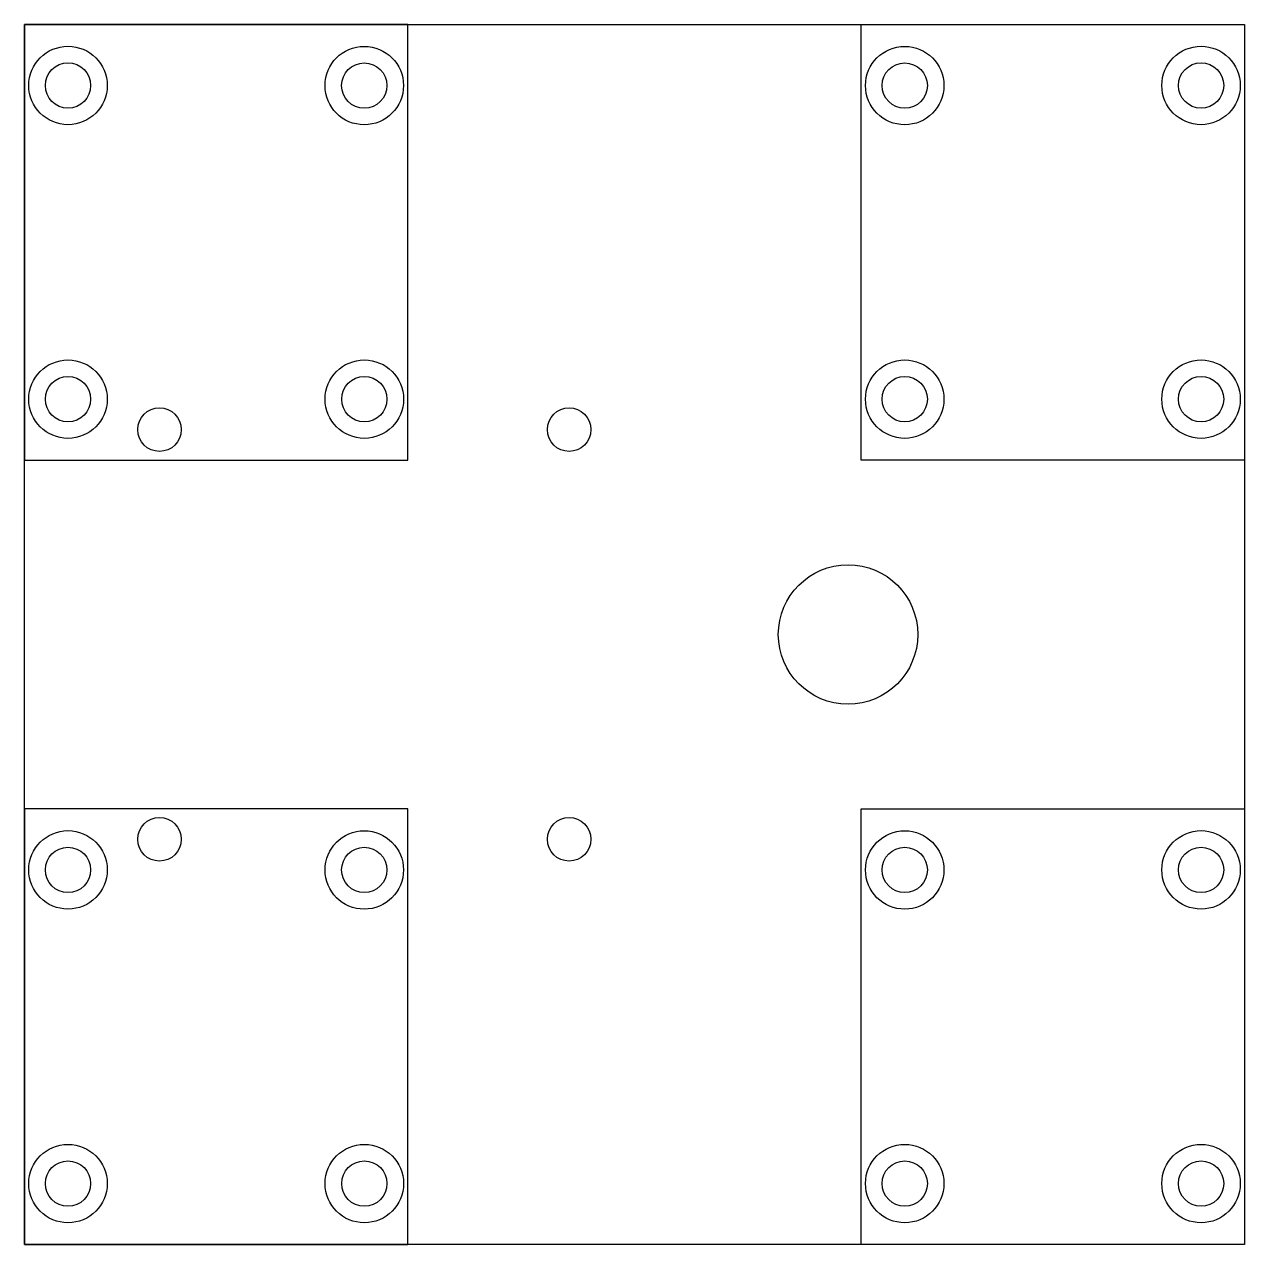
# Model space of a CAD drawing. Header units: millimetres. Extents: x 0 to 140, y 2 to 142.
import ezdxf

# ---------------------------------------------------------------- set-up
doc = ezdxf.new("R2010")
doc.units = ezdxf.units.MM

msp = doc.modelspace()

# ---------------------------------------------------------------- linework, layer by layer
for points in [[(0.09, 141.55), (140.09, 141.55), (140.09, 1.55), (0.09, 1.55)], [(0.09, 91.55), (44.09, 91.55), (44.09, 141.55), (0.09, 141.55)], [(140.09, 91.55), (96.09, 91.55), (96.09, 141.55), (140.09, 141.55)], [(0.09, 1.55), (44.09, 1.55), (44.09, 51.55), (0.09, 51.55)], [(140.09, 1.55), (96.09, 1.55), (96.09, 51.55), (140.09, 51.55)]]:
    msp.add_lwpolyline(points, close=True)
for centre, radius in [((5.09, 134.54), 4.5), ((39.08, 134.53), 4.5), ((101.09, 134.53), 4.5), ((135.09, 134.54), 4.5), ((5.09, 134.54), 2.6), ((39.08, 134.53), 2.6), ((101.09, 134.53), 2.6), ((135.09, 134.54), 2.6), ((5.09, 98.55), 4.5), ((39.09, 98.55), 4.5), ((101.09, 98.55), 4.5), ((135.09, 98.55), 4.5), ((5.09, 98.55), 2.6), ((39.09, 98.55), 2.6), ((101.09, 98.55), 2.6), ((135.09, 98.55), 2.6), ((15.59, 95.05), 2.5), ((62.59, 95.05), 2.5), ((94.59, 71.55), 8), ((15.59, 48.05), 2.5), ((62.59, 48.05), 2.5), ((5.09, 44.54), 4.5), ((39.08, 44.53), 4.5), ((101.09, 44.53), 4.5), ((135.09, 44.54), 4.5), ((5.09, 44.54), 2.6), ((39.08, 44.53), 2.6), ((101.09, 44.53), 2.6), ((135.09, 44.54), 2.6), ((5.09, 8.55), 4.5), ((39.09, 8.55), 4.5), ((101.09, 8.55), 4.5), ((135.09, 8.55), 4.5), ((5.09, 8.55), 2.6), ((39.09, 8.55), 2.6), ((101.09, 8.55), 2.6), ((135.09, 8.55), 2.6)]:
    msp.add_circle(centre, radius)

doc.saveas('drawing.dxf')
